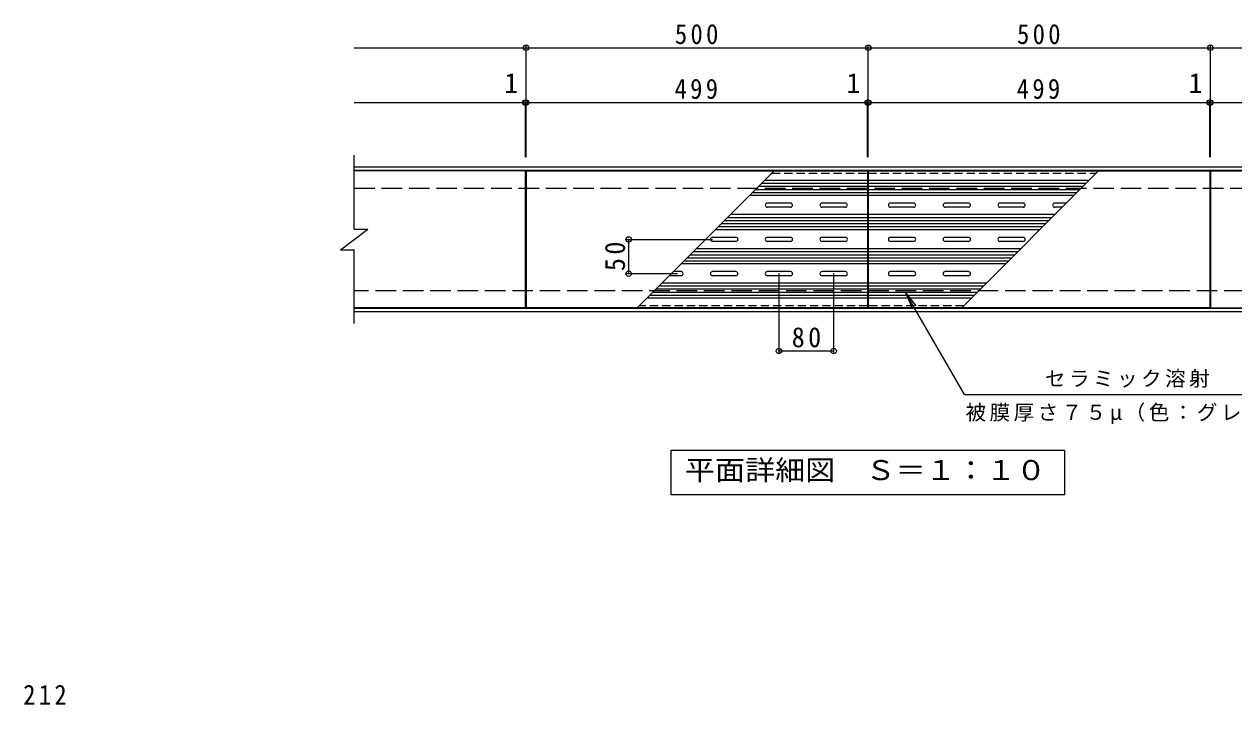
# Model space of a CAD drawing. Units: millimetres on the paper, enlarged 2 times, with parts at other scales. Extents: x -273 to 332, y -274 to 201.
# Drawn here: x -233.6 to 119.9, y 2 to 200.9 of the extents above; entities that cross this region are included whole.
import ezdxf
from ezdxf.enums import TextEntityAlignment as Align

# ---------------------------------------------------------------- set-up
doc = ezdxf.new("R2010")
doc.units = ezdxf.units.MM
doc.header["$LTSCALE"] = 2
doc.header["$PDMODE"] = 32
doc.header["$PDSIZE"] = 1.6
doc.linetypes.add('DASHED1', pattern=[1.8, 1.2, -0.6])
doc.linetypes.add('DASHED3', pattern=[4, 3, -1])
for name, color, linetype, lineweight in [('C-1', 2, 'Continuous', 9), ('C-2', 3, 'Continuous', 9), ('C-4', 7, 'Continuous', 9), ('C-5', 7, 'Continuous', 9), ('C-A', 3, 'Continuous', 9), ('C-B', 3, 'Continuous', 9), ('D-4', 7, 'Continuous', 9)]:
    doc.layers.add(name, color=color, linetype=linetype, lineweight=lineweight)
doc.styles.add('ＭＳ ゴシック', font='')
doc.styles.get('ＭＳ ゴシック').set_extended_font_data('MS Gothic')

msp = doc.modelspace()

# ---------------------------------------------------------------- linework, layer by layer
at = {"layer": 'C-1'}
for p, q in [((-137.1, 159.2), (163.1, 159.2)), ((-137.1, 158.2), (163.1, 158.2)), ((163.1, 117.8), (-137.1, 117.8)), ((163.1, 116.8), (-137.1, 116.8))]:
    msp.add_line(p, q, dxfattribs=at)
at = {"layer": 'C-1', "linetype": 'DASHED3'}
for p, q in [((-137.1, 153), (163.1, 153)), ((163.1, 123), (-137.1, 123))]:
    msp.add_line(p, q, dxfattribs=at)
at = {"layer": 'C-2'}
for p, q in [((-137.1, 141), (-137.1, 162.6)), ((-87.1, 158), (-137.1, 158)), ((-87.1, 118), (-87.1, 158)), ((-86.9, 158), (12.9, 158)), ((-86.9, 158), (-86.9, 118)), ((12.9, 158), (12.9, 118)), ((13.1, 158), (112.9, 158)), ((13.1, 158), (13.1, 118)), ((112.9, 158), (112.9, 118)), ((113.1, 158), (113.1, 118)), ((113.1, 158), (163.1, 158)), ((-9.6, 148.6), (-16.4, 148.6)), ((6.4, 148.6), (-0.4, 148.6)), ((26.4, 148.6), (19.6, 148.6)), ((42.4, 148.6), (35.6, 148.6)), ((58.4, 148.6), (51.6, 148.6)), ((71.019, 148.6), (67.6, 148.6)), ((-9.6, 147.4), (-16.4, 147.4)), ((6.4, 147.4), (-0.4, 147.4)), ((26.4, 147.4), (19.6, 147.4)), ((42.4, 147.4), (35.6, 147.4)), ((58.4, 147.4), (51.6, 147.4)), ((69.819, 147.4), (67.6, 147.4)), ((-141.1, 135), (-133.1, 141)), ((-137.1, 141), (-133.1, 141)), ((-25.6, 138.6), (-32.4, 138.6)), ((-9.6, 138.6), (-16.4, 138.6)), ((6.4, 138.6), (-0.4, 138.6)), ((26.4, 138.6), (19.6, 138.6)), ((42.4, 138.6), (35.6, 138.6)), ((58.4, 138.6), (51.6, 138.6)), ((-141.1, 135), (-137.1, 135)), ((-137.1, 113.4), (-137.1, 135)), ((-25.6, 137.4), (-32.4, 137.4)), ((-9.6, 137.4), (-16.4, 137.4)), ((6.4, 137.4), (-0.4, 137.4)), ((26.4, 137.4), (19.6, 137.4)), ((42.4, 137.4), (35.6, 137.4)), ((58.4, 137.4), (51.6, 137.4)), ((-41.6, 127.4), (-45.019, 127.4)), ((-41.6, 128.6), (-43.819, 128.6)), ((-25.6, 128.6), (-32.4, 128.6)), ((-25.6, 127.4), (-32.4, 127.4)), ((-9.6, 128.6), (-16.4, 128.6)), ((-9.6, 127.4), (-16.4, 127.4)), ((6.4, 128.6), (-0.4, 128.6)), ((6.4, 127.4), (-0.4, 127.4)), ((26.4, 128.6), (19.6, 128.6)), ((26.4, 127.4), (19.6, 127.4)), ((42.4, 128.6), (35.6, 128.6)), ((42.4, 127.4), (35.6, 127.4)), ((-87.1, 118), (-137.1, 118)), ((12.9, 118), (-86.9, 118)), ((112.9, 118), (13.1, 118)), ((113.1, 118), (163.1, 118))]:
    msp.add_line(p, q, dxfattribs=at)
at = {"layer": 'C-2', "linetype": 'DASHED1'}
for p, q in [((-15.019, 157.4), (12.9, 157.4)), ((13.1, 157.4), (79.819, 157.4)), ((12.9, 118.6), (-53.819, 118.6)), ((41.019, 118.6), (13.1, 118.6))]:
    msp.add_line(p, q, dxfattribs=at)
at = {"layer": 'C-2'}
for centre, start, end in [((-16.4, 148), 90, 270), ((-9.6, 148), 270, 90), ((-0.4, 148), 90, 270), ((6.4, 148), 270, 90), ((19.6, 148), 90, 270), ((26.4, 148), 270, 90), ((35.6, 148), 90, 270), ((42.4, 148), 270, 90), ((51.6, 148), 90, 270), ((58.4, 148), 270, 90), ((67.6, 148), 90, 270), ((-32.4, 138), 90, 270), ((-25.6, 138), 270, 90), ((-16.4, 138), 90, 270), ((-9.6, 138), 270, 90), ((-0.4, 138), 90, 270), ((6.4, 138), 270, 90), ((19.6, 138), 90, 270), ((26.4, 138), 270, 90), ((35.6, 138), 90, 270), ((42.4, 138), 270, 90), ((51.6, 138), 90, 270), ((58.4, 138), 270, 90), ((-41.6, 128), 270, 90), ((-32.4, 128), 90, 270), ((-25.6, 128), 270, 90), ((-16.4, 128), 90, 270), ((-9.6, 128), 270, 90), ((-0.4, 128), 90, 270), ((6.4, 128), 270, 90), ((19.6, 128), 90, 270), ((26.4, 128), 270, 90), ((35.6, 128), 90, 270), ((42.4, 128), 270, 90)]:
    msp.add_arc(centre, 0.6, start, end, dxfattribs=at)
at = {"layer": 'C-4'}
for p, q in [((-86.9, 162), (-86.9, 194.6)), ((13.1, 162), (13.1, 194.6)), ((113.1, 162), (113.1, 194.6)), ((-137.1, 194), (163.1, 194)), ((-137.1, 178), (163.1, 178)), ((-87.1, 162), (-87.1, 178.6)), ((12.9, 162), (12.9, 178.6)), ((112.9, 162), (112.9, 178.6)), ((-57.5, 138), (-32.4, 138)), ((-56.9, 128), (-56.9, 138)), ((-57.5, 128), (-42.619, 128)), ((-13, 128), (-13, 104.8)), ((3, 128), (3, 104.8)), ((-13, 105.4), (3, 105.4))]:
    msp.add_line(p, q, dxfattribs=at)
for p in [(-86.9, 194), (13.1, 194), (113.1, 194), (-87.1, 178), (-86.9, 178), (12.9, 178), (13.1, 178), (112.9, 178), (113.1, 178), (-56.9, 138), (-56.9, 128), (-13, 105.4), (3, 105.4)]:
    msp.add_point(p, dxfattribs=at)
at = {"layer": 'C-5'}
for p, q in [((23.987, 122.533), (25.9, 117.914)), ((41.231, 92.665), (136.314, 92.665)), ((-44.5, 76.4), (70.5, 76.4)), ((-44.5, 63.4), (-44.5, 76.4))]:
    msp.add_line(p, q, dxfattribs=at)
for points in [[(41.231, 92.665), (23.987, 122.533), (27.03, 118.567)], [(70.5, 76.4), (70.5, 63.4), (-44.5, 63.4)]]:
    msp.add_lwpolyline(points, dxfattribs=at)
at = {"layer": 'C-A'}
for p, q in [((-14.419, 158), (-54.419, 118)), ((80.419, 158), (40.419, 118))]:
    msp.add_line(p, q, dxfattribs=at)
at = {"layer": 'C-B'}
for p, q in [((12.9, 152.533), (-19.886, 152.533)), ((12.9, 153.433), (-18.986, 153.433)), ((12.9, 154.333), (-18.086, 154.333)), ((12.9, 155.233), (-17.186, 155.233)), ((77.652, 155.233), (13.1, 155.233)), ((76.752, 154.333), (13.1, 154.333)), ((75.852, 153.433), (13.1, 153.433)), ((74.952, 152.533), (13.1, 152.533)), ((12.9, 150.833), (-21.586, 150.833)), ((12.9, 151.633), (-20.786, 151.633)), ((74.052, 151.633), (13.1, 151.633)), ((73.252, 150.833), (13.1, 150.833)), ((12.9, 145.233), (-27.186, 145.233)), ((67.652, 145.233), (13.1, 145.233)), ((12.9, 141.633), (-30.786, 141.633)), ((12.9, 142.533), (-29.886, 142.533)), ((12.9, 143.433), (-28.986, 143.433)), ((12.9, 144.333), (-28.086, 144.333)), ((66.752, 144.333), (13.1, 144.333)), ((65.852, 143.433), (13.1, 143.433)), ((64.952, 142.533), (13.1, 142.533)), ((64.052, 141.633), (13.1, 141.633)), ((12.9, 140.833), (-31.586, 140.833)), ((63.252, 140.833), (13.1, 140.833)), ((12.9, 135.233), (-37.186, 135.233)), ((57.652, 135.233), (13.1, 135.233)), ((12.9, 130.833), (-41.586, 130.833)), ((12.9, 131.633), (-40.786, 131.633)), ((12.9, 132.533), (-39.886, 132.533)), ((12.9, 133.433), (-38.986, 133.433)), ((12.9, 134.333), (-38.086, 134.333)), ((56.752, 134.333), (13.1, 134.333)), ((55.852, 133.433), (13.1, 133.433)), ((54.952, 132.533), (13.1, 132.533)), ((54.052, 131.633), (13.1, 131.633)), ((53.252, 130.833), (13.1, 130.833)), ((12.9, 124.333), (-48.086, 124.333)), ((12.9, 125.233), (-47.186, 125.233)), ((47.652, 125.233), (13.1, 125.233)), ((46.752, 124.333), (13.1, 124.333)), ((12.9, 120.833), (-51.586, 120.833)), ((12.9, 121.633), (-50.786, 121.633)), ((12.9, 122.533), (-49.886, 122.533)), ((12.9, 123.433), (-48.986, 123.433)), ((45.852, 123.433), (13.1, 123.433)), ((44.952, 122.533), (13.1, 122.533)), ((44.052, 121.633), (13.1, 121.633)), ((43.252, 120.833), (13.1, 120.833))]:
    msp.add_line(p, q, dxfattribs=at)

# ---------------------------------------------------------------- texts
at = {"layer": 'C-4', "color": 2, "style": 'ＭＳ ゴシック'}
for p in [(-93.24, 179), (6.76, 179), (106.76, 179)]:
    msp.add_text('1', height=5.865, dxfattribs=at).set_placement(p, align=Align.BOTTOM_LEFT)
at = {"layer": 'C-4', "color": 2, "char_height": 5.865, "attachment_point": 7, "style": 'ＭＳ ゴシック'}
for s, insert in [('\\T1.27;\\W0.9;500', (-43.4, 195)), ('\\T1.27;\\W0.9;500', (56.6, 195)), ('\\T1.27;\\W0.9;499', (-43.5, 179)), ('\\T1.27;\\W0.9;499', (56.5, 179)), ('\\T1.27;\\W0.95;80', (-9.25, 106.4))]:
    msp.add_mtext(s, dxfattribs=dict(at, insert=insert))
at = {"layer": 'C-4', "color": 2, "insert": (-57.9, 128.75), "char_height": 5.865, "attachment_point": 7, "rotation": 90, "style": 'ＭＳ ゴシック'}
msp.add_mtext('\\T1.27;\\W0.95;50', dxfattribs=at)
at = {"layer": 'C-5', "color": 2, "style": 'ＭＳ ゴシック', "width": 1.1}
msp.add_text('平面詳細図\u3000Ｓ＝１：１０', height=5.865, dxfattribs=at).set_placement((-40.5, 65.9), align=Align.BOTTOM_LEFT)
at = {"layer": 'C-5', "char_height": 4.399, "attachment_point": 7, "style": 'ＭＳ ゴシック'}
for s, insert in [('\\T1.17;セラミック溶射', (64.772, 94.665)), ('\\T1.17;被膜厚さ７５μ（色：グレ－）', (41.558, 84.07))]:
    msp.add_mtext(s, dxfattribs=dict(at, insert=insert))
at = {"layer": 'D-4', "color": 2, "insert": (-233.871, 2.01), "char_height": 5.865, "attachment_point": 7, "style": 'ＭＳ ゴシック'}
msp.add_mtext('\\T1.27;\\W0.9;212', dxfattribs=at)

doc.saveas('drawing.dxf')
